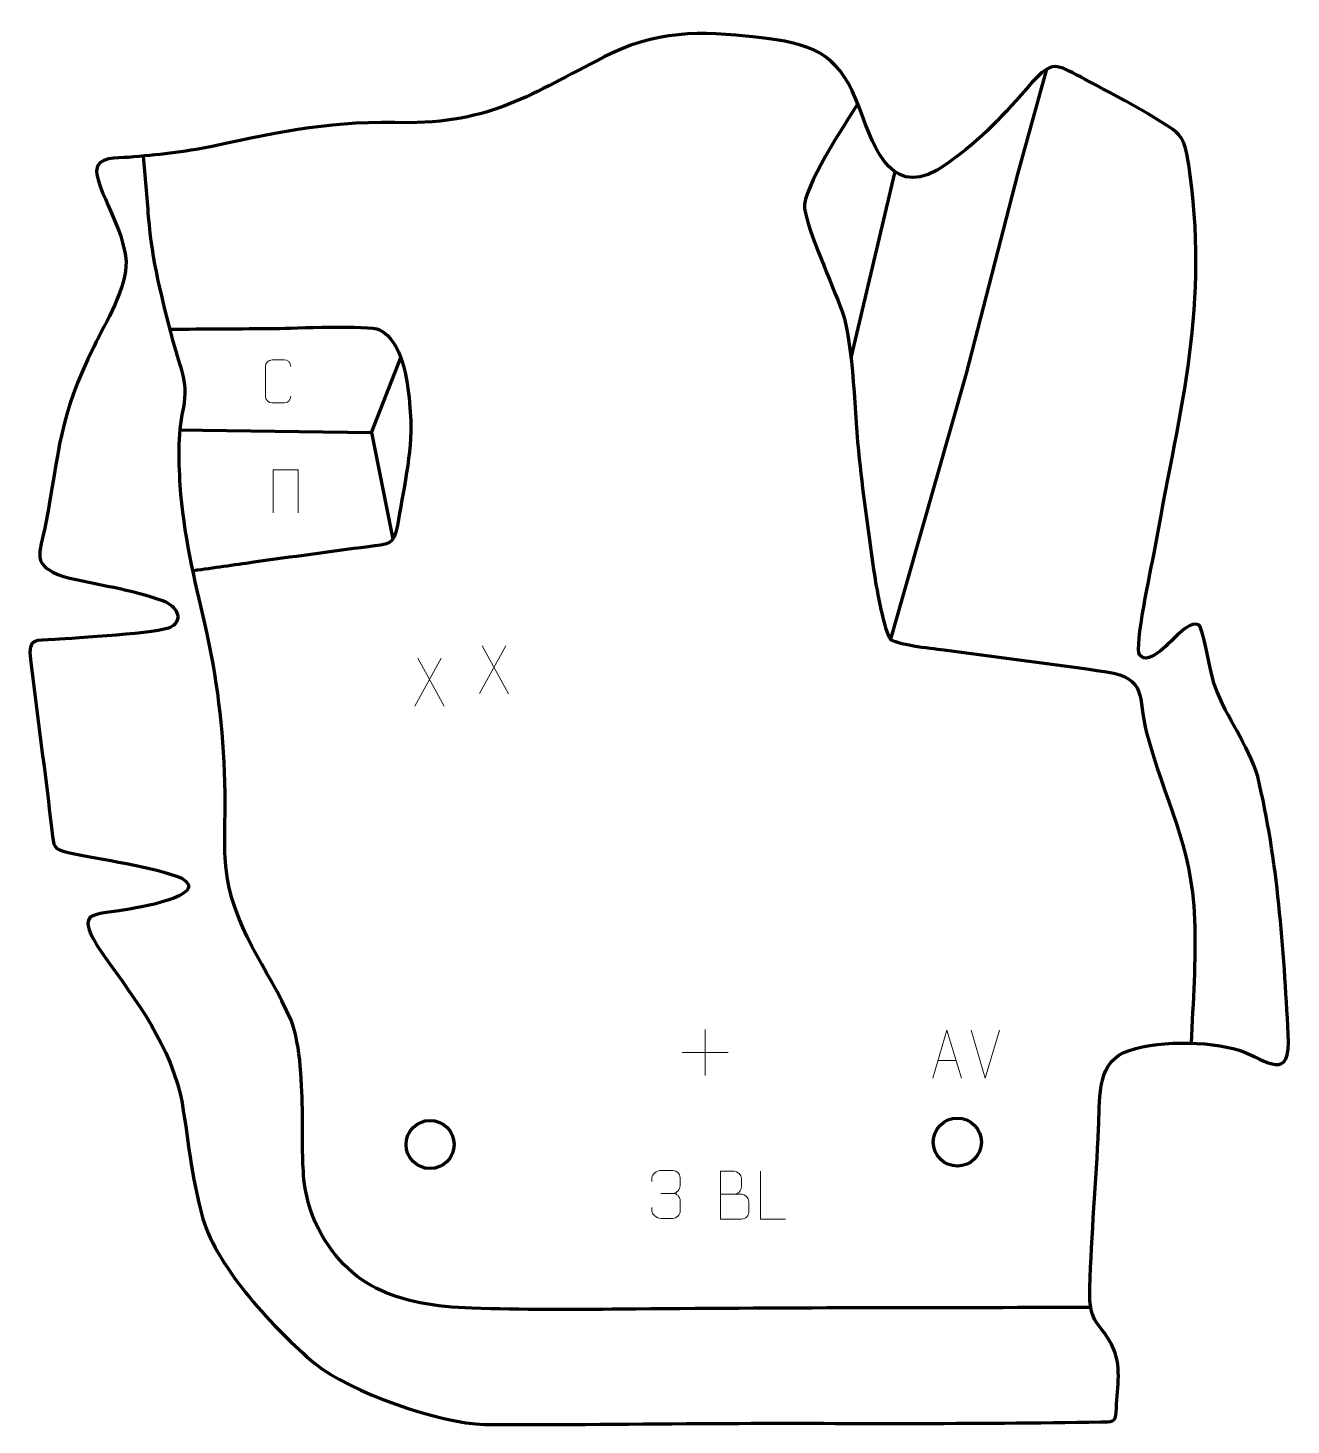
# Model space of a CAD drawing. Header units: millimetres. Extents: x -595 to 62, y 12 to 739.
import ezdxf

# ---------------------------------------------------------------- set-up
doc = ezdxf.new("R2010")
doc.units = ezdxf.units.MM
doc.header["$MEASUREMENT"] = 0
doc.layers.add('layer 2', color=7, linetype='Continuous')
doc.layers.add('layer 3', color=7, linetype='Continuous')

msp = doc.modelspace()

# ---------------------------------------------------------------- linework, layer by layer
at = {"layer": 'layer 2', "color": 142, "lineweight": 200}
for centre in [(-385.5552, 158.2137), (-111.1825, 159.4708)]:
    msp.add_ellipse(centre, major_axis=(0, 12.5), ratio=1, dxfattribs=at)
at = {"layer": 'layer 2', "color": 142, "lineweight": 158}
for points, knots in [([(-145.8491, 421.0167), (-145.8491, 421.0167), (-106.354, 559.2563), (-106.354, 559.2563), (-106.354, 559.2563), (-106.354, 559.2563), (-79.631, 662.9731), (-79.631, 662.9731), (-79.631, 662.9731), (-79.631, 662.9731), (-64.6395, 717.6314), (-64.6395, 717.6314)], [0, 0, 0, 0, 0.25, 0.25, 0.25, 0.25, 0.5, 0.5, 0.5, 0.5, 1, 1, 1, 1]), ([(-163.018, 699.6206), (-169.1764, 689.6033), (-192.1895, 655.1739), (-190.6519, 645.1619), (-190.6519, 645.1619), (-188.7688, 632.9002), (-176.1704, 605.3519), (-171.239, 592.0163), (-171.239, 592.0163), (-165.0517, 574.414), (-164.7315, 536.5108), (-162.2681, 514.9633), (-162.2681, 514.9633), (-159.9394, 494.4281), (-157.2528, 473.9675), (-154.1761, 453.5308), (-154.1761, 453.5308), (-153.2592, 447.682), (-149.1565, 424.8592), (-146.066, 421.2289), (-146.066, 421.2289), (-146.066, 421.2289), (-145.6322, 420.8046), (-145.6322, 420.8046), (-145.6322, 420.8046), (-141.1941, 418.0215), (-123.0133, 416.1719), (-116.8916, 415.4036), (-116.8916, 415.4036), (-89.2419, 411.5147), (-60.9709, 408.3773), (-33.4813, 404.0862), (-33.4813, 404.0862), (-12.0391, 400.7391), (-17.4396, 390.84), (-12.8475, 373.0791), (-12.8475, 373.0791), (-3.527, 337.0308), (10.877, 314.8147), (12.2763, 275.278), (12.2763, 275.278), (13.0327, 253.9056), (11.4445, 232.2958), (10.4496, 210.9395)], [0, 0, 0, 0, 0.08333333, 0.08333333, 0.08333333, 0.08333333, 0.16666667, 0.16666667, 0.16666667, 0.16666667, 0.25, 0.25, 0.25, 0.25, 0.33333333, 0.33333333, 0.33333333, 0.33333333, 0.41666667, 0.41666667, 0.41666667, 0.41666667, 0.5, 0.5, 0.5, 0.5, 0.58333333, 0.58333333, 0.58333333, 0.58333333, 0.66666667, 0.66666667, 0.66666667, 0.66666667, 0.75, 0.75, 0.75, 0.75, 0.83333333, 0.83333333, 0.83333333, 0.83333333, 1, 1, 1, 1]), ([(-41.7075, 73.3869), (-123.1271, 73.2895), (-204.544, 73.3342), (-285.9608, 72.5285), (-285.9608, 72.5285), (-311.928, 72.2696), (-337.8368, 72.2191), (-363.7964, 73.0616), (-363.7964, 73.0616), (-402.1326, 74.3368), (-430.9428, 83.5808), (-446.8307, 121.2944), (-446.8307, 121.2944), (-449.1652, 127.5995), (-450.4298, 133.4683), (-451.2175, 140.1293), (-451.2175, 140.1293), (-452.2417, 150.9133), (-451.8106, 161.8111), (-451.9735, 172.6256), (-451.9735, 172.6256), (-451.9735, 172.6256), (-451.9932, 173.933), (-451.9932, 173.933), (-451.9932, 173.933), (-452.2648, 188.33), (-452.7344, 209.5721), (-457.9248, 222.9469), (-457.9248, 222.9469), (-469.7232, 250.08), (-489.0937, 271.804), (-491.9308, 303.0111), (-491.9308, 303.0111), (-493.0177, 314.9661), (-492.0599, 328.9196), (-492.1884, 341.1604), (-492.1884, 341.1604), (-492.8309, 370.0476), (-495.4532, 395.6556), (-501.6324, 423.9286), (-501.6324, 423.9286), (-507.1744, 448.3016), (-513.0228, 471.3589), (-515.2331, 496.4007), (-515.2331, 496.4007), (-516.2459, 509.0096), (-516.9265, 525.3356), (-514.5529, 537.7473), (-514.5529, 537.7473), (-510.6495, 555.59), (-515.0927, 559.9534), (-519.4015, 576.6316), (-519.4015, 576.6316), (-525.103, 598.7011), (-530.2547, 617.858), (-532.0518, 640.7529), (-532.0518, 640.7529), (-532.886, 651.3813), (-533.6958, 661.8026), (-534.6913, 672.4239)], [0, 0, 0, 0, 0.0625, 0.0625, 0.0625, 0.0625, 0.125, 0.125, 0.125, 0.125, 0.1875, 0.1875, 0.1875, 0.1875, 0.25, 0.25, 0.25, 0.25, 0.3125, 0.3125, 0.3125, 0.3125, 0.375, 0.375, 0.375, 0.375, 0.4375, 0.4375, 0.4375, 0.4375, 0.5, 0.5, 0.5, 0.5, 0.5625, 0.5625, 0.5625, 0.5625, 0.625, 0.625, 0.625, 0.625, 0.6875, 0.6875, 0.6875, 0.6875, 0.75, 0.75, 0.75, 0.75, 0.8125, 0.8125, 0.8125, 0.8125, 0.875, 0.875, 0.875, 0.875, 1, 1, 1, 1]), ([(-521.2897, 582.3742), (-502.846, 582.4955), (-484.4023, 582.6167), (-465.9586, 582.738), (-465.9586, 582.738), (-456.821, 582.862), (-417.4595, 584.7069), (-411.8761, 581.9987), (-411.8761, 581.9987), (-400.227, 576.3484), (-397.2354, 555.7876), (-396.3052, 544.314), (-396.3052, 544.314), (-396.0625, 541.3203), (-395.8626, 538.3195), (-395.6412, 535.3236), (-395.6412, 535.3236), (-394.8263, 518.9405), (-399.7942, 496.8356), (-402.5996, 480.242), (-402.5996, 480.242), (-404.3785, 469.7199), (-407.4881, 470.5228), (-417.869, 469.1628), (-417.869, 469.1628), (-437.682, 466.5672), (-457.5676, 463.889), (-477.3525, 461.0945), (-477.3525, 461.0945), (-487.7917, 459.6155), (-498.231, 458.1365), (-508.6703, 456.6575)], [0, 0, 0, 0, 0.11111111, 0.11111111, 0.11111111, 0.11111111, 0.22222222, 0.22222222, 0.22222222, 0.22222222, 0.33333333, 0.33333333, 0.33333333, 0.33333333, 0.44444444, 0.44444444, 0.44444444, 0.44444444, 0.55555556, 0.55555556, 0.55555556, 0.55555556, 0.66666667, 0.66666667, 0.66666667, 0.66666667, 0.77777778, 0.77777778, 0.77777778, 0.77777778, 1, 1, 1, 1]), ([(-516.5391, 529.9236), (-516.5391, 529.9236), (-416.1176, 528.5314), (-416.1176, 528.5314), (-416.1176, 528.5314), (-416.1176, 528.5314), (-404.983, 473.076), (-404.983, 473.076)], [0, 0, 0, 0, 0.33333333, 0.33333333, 0.33333333, 0.33333333, 1, 1, 1, 1])]:
    msp.add_open_spline(points, degree=3, knots=knots, dxfattribs=at)
for points in [[(-143.7097, 664.3363), (-143.7097, 664.3363), (-166.5263, 567.3871), (-166.5263, 567.3871)], [(-416.1176, 528.5314), (-416.1176, 528.5314), (-400.8646, 567.653), (-400.8646, 567.653)]]:
    msp.add_open_spline(points, degree=3, dxfattribs=at)
at = {"layer": 'layer 3', "color": 242, "lineweight": 158}
msp.add_open_spline([(-499.0543, 677.474), (-460.8775, 685.6142), (-436.3447, 690.9046), (-396.6579, 689.7233), (-396.6579, 689.7233), (-350.1254, 690.214), (-330.591, 706.5555), (-291.3371, 725.7535), (-291.3371, 725.7535), (-263.5264, 739.0677), (-240.0453, 736.9938), (-210.3745, 733.5581), (-210.3745, 733.5581), (-183.174, 730.249), (-171.9316, 723.4797), (-162.1683, 697.4106), (-162.1683, 697.4106), (-153.825, 674.9813), (-144.5783, 648.311), (-116.6864, 668.3272), (-116.6864, 668.3272), (-97.3868, 682.286), (-87.8984, 692.9674), (-72.4202, 710.6053), (-72.4202, 710.6053), (-61.6874, 722.4462), (-59.4741, 720.0336), (-46.7854, 713.3883), (-46.7854, 713.3883), (-37.1761, 708.3015), (-1.4841, 689.7137), (4.1166, 683.5332), (4.1166, 683.5332), (8.2403, 678.9827), (9.0801, 668.6712), (10.054, 662.5479), (10.054, 662.5479), (19.6722, 588.3739), (3.6274, 537.2535), (-8.7372, 465.8348), (-8.7372, 465.8348), (-10.1923, 458.3147), (-19.2961, 416.7751), (-16.218, 412.79), (-16.218, 412.79), (-11.5267, 406.7163), (0.5195, 420.8059), (3.5868, 423.5053), (3.5868, 423.5053), (6.1798, 425.7873), (10.4979, 429.9468), (14.2456, 428.5776), (14.2456, 428.5776), (14.2456, 428.5776), (15.0102, 427.8071), (15.0102, 427.8071), (15.0102, 427.8071), (16.8045, 425.1093), (20.7842, 402.8347), (22.7639, 396.8987), (22.7639, 396.8987), (29.1921, 379.3894), (39.9352, 366.9423), (45.1272, 349.5752), (45.1272, 349.5752), (55.6855, 306.0206), (58.5548, 260.2632), (61.0666, 215.6087), (61.0666, 215.6087), (62.4948, 190.219), (50.5852, 201.7208), (35.4623, 207.2806), (35.4623, 207.2806), (19.6565, 212.2338), (-9.5081, 212.6636), (-24.6195, 206.0027), (-24.6195, 206.0027), (-38.9364, 199.692), (-37.0378, 179.8659), (-37.6527, 166.5593), (-37.6527, 166.5593), (-38.981, 139.0679), (-41.2757, 111.3023), (-42.2819, 83.8837), (-42.2819, 83.8837), (-42.7027, 63.0022), (-36.6744, 66.9913), (-29.7246, 51.6235), (-29.7246, 51.6235), (-25.6428, 41.5585), (-28.0036, 29.8344), (-28.5374, 19.0304), (-28.5374, 19.0304), (-28.8154, 13.4057), (-30.8235, 14.0513), (-36.4522, 13.9378), (-36.4522, 13.9378), (-103.1837, 12.6489), (-170.439, 13.3725), (-237.249, 13.1276), (-237.249, 13.1276), (-277.1922, 12.9632), (-317.2238, 12.2734), (-357.1561, 12.5992), (-357.1561, 12.5992), (-380.8323, 13.1026), (-427.103, 29.4409), (-445.6877, 44.3951), (-445.6877, 44.3951), (-466.1748, 61.7559), (-496.1495, 93.665), (-503.82, 119.5818), (-503.82, 119.5818), (-510.092, 141.9764), (-511.3724, 161.7778), (-515.3876, 184.1238), (-515.3876, 184.1238), (-523.4848, 215.3119), (-541.2435, 236.2473), (-559.0038, 261.877), (-559.0038, 261.877), (-569.5997, 279.7653), (-560.9492, 277.5102), (-544.3141, 280.284), (-544.3141, 280.284), (-540.0529, 280.9945), (-499.1053, 287.3286), (-514.7901, 296.7278), (-514.7901, 296.7278), (-529.0633, 302.7984), (-557.4888, 306.561), (-573.8791, 310.1669), (-573.8791, 310.1669), (-581.7499, 311.8985), (-581.4903, 312.6476), (-582.449, 321.7421), (-582.449, 321.7421), (-585.8039, 351.3812), (-589.9881, 380.9707), (-593.5207, 410.6007), (-593.5207, 410.6007), (-594.8619, 421.8501), (-591.5452, 420.2406), (-580.6557, 420.9222), (-580.6557, 420.9222), (-571.1309, 421.5537), (-525.5809, 424.2078), (-520.3143, 427.4468), (-520.3143, 427.4468), (-513.5097, 431.6316), (-517.8242, 438.4946), (-524.3194, 441.0249), (-524.3194, 441.0249), (-541.6245, 447.3556), (-558.7339, 449.2625), (-576.3357, 453.6813), (-576.3357, 453.6813), (-593.6004, 459.7745), (-588.7085, 465.163), (-585.6911, 480.7275), (-585.6911, 480.7275), (-578.4342, 519.7306), (-578.8421, 536.2867), (-560.4377, 573.6095), (-560.4377, 573.6095), (-554.6457, 585.1846), (-543.1473, 604.7081), (-543.8125, 617.5), (-543.8125, 617.5), (-544.6914, 634.4009), (-559.2371, 655.2332), (-559.1293, 664.8096), (-559.1293, 664.8096), (-559.0451, 672.2937), (-548.342, 671.3053), (-542.7101, 671.7143), (-542.7101, 671.7143), (-527.5714, 672.9923), (-513.9943, 674.3992), (-499.0543, 677.474)], degree=3, knots=[0, 0, 0, 0, 0.02173913, 0.02173913, 0.02173913, 0.02173913, 0.04347826, 0.04347826, 0.04347826, 0.04347826, 0.06521739, 0.06521739, 0.06521739, 0.06521739, 0.08695652, 0.08695652, 0.08695652, 0.08695652, 0.10869565, 0.10869565, 0.10869565, 0.10869565, 0.13043478, 0.13043478, 0.13043478, 0.13043478, 0.15217391, 0.15217391, 0.15217391, 0.15217391, 0.17391304, 0.17391304, 0.17391304, 0.17391304, 0.19565217, 0.19565217, 0.19565217, 0.19565217, 0.2173913, 0.2173913, 0.2173913, 0.2173913, 0.23913043, 0.23913043, 0.23913043, 0.23913043, 0.26086957, 0.26086957, 0.26086957, 0.26086957, 0.2826087, 0.2826087, 0.2826087, 0.2826087, 0.30434783, 0.30434783, 0.30434783, 0.30434783, 0.32608696, 0.32608696, 0.32608696, 0.32608696, 0.34782609, 0.34782609, 0.34782609, 0.34782609, 0.36956522, 0.36956522, 0.36956522, 0.36956522, 0.39130435, 0.39130435, 0.39130435, 0.39130435, 0.41304348, 0.41304348, 0.41304348, 0.41304348, 0.43478261, 0.43478261, 0.43478261, 0.43478261, 0.45652174, 0.45652174, 0.45652174, 0.45652174, 0.47826087, 0.47826087, 0.47826087, 0.47826087, 0.5, 0.5, 0.5, 0.5, 0.52173913, 0.52173913, 0.52173913, 0.52173913, 0.54347826, 0.54347826, 0.54347826, 0.54347826, 0.56521739, 0.56521739, 0.56521739, 0.56521739, 0.58695652, 0.58695652, 0.58695652, 0.58695652, 0.60869565, 0.60869565, 0.60869565, 0.60869565, 0.63043478, 0.63043478, 0.63043478, 0.63043478, 0.65217391, 0.65217391, 0.65217391, 0.65217391, 0.67391304, 0.67391304, 0.67391304, 0.67391304, 0.69565217, 0.69565217, 0.69565217, 0.69565217, 0.7173913, 0.7173913, 0.7173913, 0.7173913, 0.73913043, 0.73913043, 0.73913043, 0.73913043, 0.76086957, 0.76086957, 0.76086957, 0.76086957, 0.7826087, 0.7826087, 0.7826087, 0.7826087, 0.80434783, 0.80434783, 0.80434783, 0.80434783, 0.82608696, 0.82608696, 0.82608696, 0.82608696, 0.84782609, 0.84782609, 0.84782609, 0.84782609, 0.86956522, 0.86956522, 0.86956522, 0.86956522, 0.89130435, 0.89130435, 0.89130435, 0.89130435, 0.91304348, 0.91304348, 0.91304348, 0.91304348, 0.93478261, 0.93478261, 0.93478261, 0.93478261, 0.95652174, 0.95652174, 0.95652174, 0.95652174, 1, 1, 1, 1], dxfattribs=at)
at = {"layer": 'layer 3', "color": 250, "lineweight": 9}
for points, knots in [([(-457.9866, 547.454), (-458.1118, 545.373), (-459.614, 544.0478), (-461.5377, 544.0381), (-461.5377, 544.0381), (-463.6263, 544.0384), (-465.7149, 544.0384), (-467.8032, 544.0381), (-467.8032, 544.0381), (-469.5274, 543.9437), (-471.2938, 545.6316), (-471.2838, 547.4384), (-471.2838, 547.4384), (-471.2834, 552.6066), (-471.2834, 557.7743), (-471.2838, 562.9417), (-471.2838, 562.9417), (-471.28, 564.8568), (-469.7155, 566.3967), (-467.7876, 566.3846), (-467.7876, 566.3846), (-465.7046, 566.3846), (-463.6211, 566.3846), (-461.5377, 566.3846), (-461.5377, 566.3846), (-459.7942, 566.4164), (-458.0105, 565.0805), (-457.9866, 562.8971)], [0, 0, 0, 0, 0.125, 0.125, 0.125, 0.125, 0.25, 0.25, 0.25, 0.25, 0.375, 0.375, 0.375, 0.375, 0.5, 0.5, 0.5, 0.5, 0.625, 0.625, 0.625, 0.625, 0.75, 0.75, 0.75, 0.75, 1, 1, 1, 1]), ([(-467.3202, 486.8846), (-467.3202, 486.8846), (-467.3202, 509.2349), (-467.3202, 509.2349), (-467.3202, 509.2349), (-467.3202, 509.2349), (-454.2019, 509.2349), (-454.2019, 509.2349), (-454.2019, 509.2349), (-454.2019, 509.2349), (-454.2019, 486.8846), (-454.2019, 486.8846)], [0, 0, 0, 0, 0.25, 0.25, 0.25, 0.25, 0.5, 0.5, 0.5, 0.5, 1, 1, 1, 1]), ([(-123.9762, 192.7304), (-123.9762, 192.7304), (-116.6052, 217.6839), (-116.6052, 217.6839), (-116.6052, 217.6839), (-116.6052, 217.6839), (-109.0353, 192.7304), (-109.0353, 192.7304)], [0, 0, 0, 0, 0.33333333, 0.33333333, 0.33333333, 0.33333333, 1, 1, 1, 1]), ([(-270.1684, 139.0276), (-270.1684, 139.0276), (-270.1684, 140.8848), (-270.1684, 140.8848), (-270.1684, 140.8848), (-270.1827, 142.6267), (-267.5182, 144.7448), (-265.4591, 144.7221), (-265.4591, 144.7221), (-263.395, 144.7221), (-261.331, 144.7221), (-259.2673, 144.7221), (-259.2673, 144.7221), (-257.0728, 144.7309), (-255.4745, 142.8841), (-255.4301, 140.972), (-255.4301, 140.972), (-255.4305, 139.5369), (-255.4305, 138.1018), (-255.4301, 136.6663), (-255.4301, 136.6663), (-255.4787, 135.0128), (-257.0813, 132.7828), (-259.2796, 132.7928), (-259.2796, 132.7928), (-257.0759, 132.7816), (-255.4679, 130.9784), (-255.4139, 128.9189), (-255.4139, 128.9189), (-255.4143, 127.1342), (-255.4143, 125.3495), (-255.4139, 123.5644), (-255.4139, 123.5644), (-255.4038, 121.503), (-257.4587, 119.7399), (-259.2796, 119.748), (-259.2796, 119.748), (-261.3449, 119.7483), (-263.4101, 119.7483), (-265.4757, 119.748), (-265.4757, 119.748), (-267.6443, 119.7595), (-270.1753, 122.1597), (-270.1939, 123.6215), (-270.1939, 123.6215), (-270.1939, 123.6215), (-270.1939, 125.5301), (-270.1939, 125.5301)], [0, 0, 0, 0, 0.07692308, 0.07692308, 0.07692308, 0.07692308, 0.15384615, 0.15384615, 0.15384615, 0.15384615, 0.23076923, 0.23076923, 0.23076923, 0.23076923, 0.30769231, 0.30769231, 0.30769231, 0.30769231, 0.38461538, 0.38461538, 0.38461538, 0.38461538, 0.46153846, 0.46153846, 0.46153846, 0.46153846, 0.53846154, 0.53846154, 0.53846154, 0.53846154, 0.61538462, 0.61538462, 0.61538462, 0.61538462, 0.69230769, 0.69230769, 0.69230769, 0.69230769, 0.76923077, 0.76923077, 0.76923077, 0.76923077, 0.84615385, 0.84615385, 0.84615385, 0.84615385, 1, 1, 1, 1]), ([(-234.4533, 132.3644), (-230.8147, 132.3648), (-227.2276, 132.3648), (-223.5882, 132.3644), (-223.5882, 132.3644), (-221.6128, 132.3471), (-219.6892, 130.611), (-219.6892, 128.5614), (-219.6892, 128.5614), (-219.6896, 127.4328), (-219.6896, 124.3834), (-219.6892, 123.2545), (-219.6892, 123.2545), (-219.6716, 121.3966), (-221.2137, 119.3827), (-223.5352, 119.3996), (-223.5352, 119.3996), (-227.175, 119.4), (-230.8144, 119.4), (-234.4533, 119.3996), (-234.4533, 119.3996), (-234.4533, 127.7179), (-234.4533, 136.0357), (-234.4533, 144.3532), (-234.4533, 144.3532), (-232.0796, 144.3532), (-229.7055, 144.3532), (-227.3313, 144.3532), (-227.3313, 144.3532), (-225.6505, 144.3708), (-223.5537, 142.4603), (-223.536, 140.4979), (-223.536, 140.4979), (-223.5364, 138.4318), (-223.5364, 138.2858), (-223.536, 136.2193), (-223.536, 136.2193), (-223.5187, 134.1532), (-225.3732, 132.3471), (-227.3832, 132.3644)], [0, 0, 0, 0, 0.09090909, 0.09090909, 0.09090909, 0.09090909, 0.18181818, 0.18181818, 0.18181818, 0.18181818, 0.27272727, 0.27272727, 0.27272727, 0.27272727, 0.36363636, 0.36363636, 0.36363636, 0.36363636, 0.45454545, 0.45454545, 0.45454545, 0.45454545, 0.54545455, 0.54545455, 0.54545455, 0.54545455, 0.63636364, 0.63636364, 0.63636364, 0.63636364, 0.72727273, 0.72727273, 0.72727273, 0.72727273, 0.81818182, 0.81818182, 0.81818182, 0.81818182, 1, 1, 1, 1]), ([(-200.5966, 119.3996), (-200.5966, 119.3996), (-213.5457, 119.3996), (-213.5457, 119.3996), (-213.5457, 119.3996), (-213.5457, 119.3996), (-213.5457, 144.3532), (-213.5457, 144.3532)], [0, 0, 0, 0, 0.33333333, 0.33333333, 0.33333333, 0.33333333, 1, 1, 1, 1])]:
    msp.add_open_spline(points, degree=3, knots=knots, dxfattribs=at)
for points in [[(-346.1413, 417.6502), (-346.1413, 417.6502), (-359.8819, 392.7544), (-359.8819, 392.7544)], [(-358.4273, 417.6502), (-358.4273, 417.6502), (-344.6867, 392.6967), (-344.6867, 392.6967)], [(-379.7435, 411.1679), (-379.7435, 411.1679), (-393.4841, 386.2721), (-393.4841, 386.2721)], [(-392.0295, 411.1679), (-392.0295, 411.1679), (-378.2889, 386.2144), (-378.2889, 386.2144)], [(-242.3854, 218.1304), (-242.3854, 218.1304), (-242.3854, 194.1525), (-242.3854, 194.1525)], [(-96.6167, 192.7231), (-96.6167, 192.7231), (-103.9385, 217.6767), (-103.9385, 217.6767)], [(-89.2948, 217.6767), (-89.2948, 217.6767), (-96.6166, 192.7231), (-96.6166, 192.7231)], [(-254.3743, 206.1414), (-254.3743, 206.1414), (-230.3964, 206.1414), (-230.3964, 206.1414)], [(-121.2536, 201.9798), (-121.2536, 201.9798), (-111.7579, 201.9798), (-111.7579, 201.9798)], [(-265.4587, 132.7824), (-265.4587, 132.7824), (-259.2623, 132.7824), (-259.2623, 132.7824)]]:
    msp.add_open_spline(points, degree=3, dxfattribs=at)

doc.saveas('drawing.dxf')
